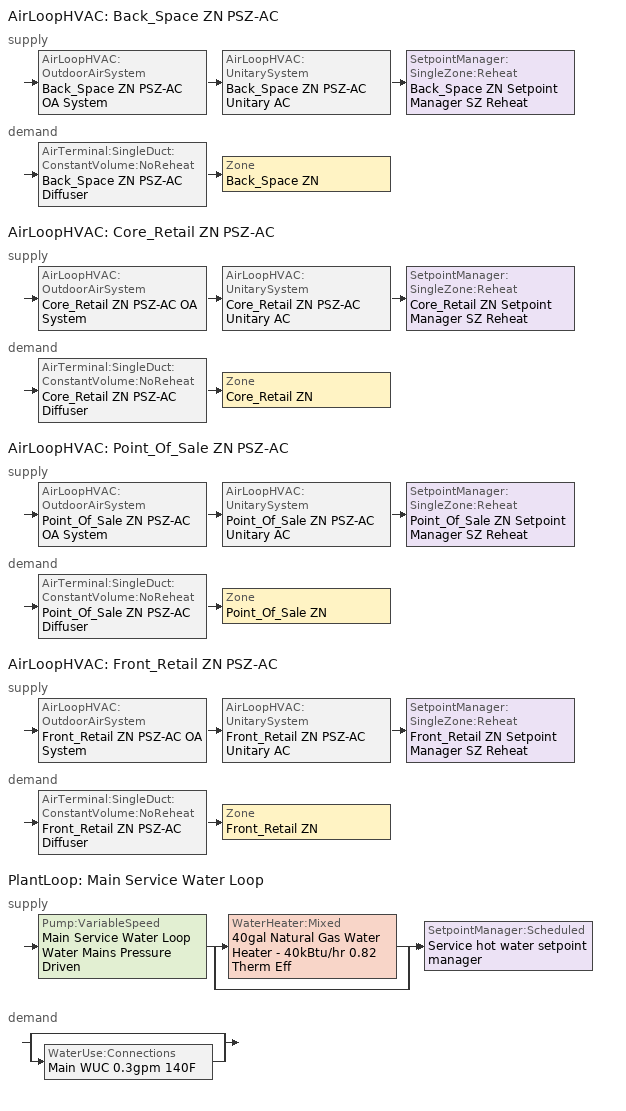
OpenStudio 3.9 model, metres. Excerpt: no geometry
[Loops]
AirLoopHVAC 'Back_Space ZN PSZ-AC'
 supply: AirLoopHVAC:OutdoorAirSystem 'Back_Space ZN PSZ-AC OA System' > AirLoopHVAC:UnitarySystem 'Back_Space ZN PSZ-AC Unitary AC' > SetpointManager:SingleZone:Reheat 'Back_Space ZN Setpoint Manager SZ Reheat'
 demand: AirTerminal:SingleDuct:ConstantVolume:NoReheat 'Back_Space ZN PSZ-AC Diffuser' > Zone 'Back_Space ZN'
AirLoopHVAC 'Core_Retail ZN PSZ-AC'
 supply: AirLoopHVAC:OutdoorAirSystem 'Core_Retail ZN PSZ-AC OA System' > AirLoopHVAC:UnitarySystem 'Core_Retail ZN PSZ-AC Unitary AC' > SetpointManager:SingleZone:Reheat 'Core_Retail ZN Setpoint Manager SZ Reheat'
 demand: AirTerminal:SingleDuct:ConstantVolume:NoReheat 'Core_Retail ZN PSZ-AC Diffuser' > Zone 'Core_Retail ZN'
AirLoopHVAC 'Point_Of_Sale ZN PSZ-AC'
 supply: AirLoopHVAC:OutdoorAirSystem 'Point_Of_Sale ZN PSZ-AC OA System' > AirLoopHVAC:UnitarySystem 'Point_Of_Sale ZN PSZ-AC Unitary AC' > SetpointManager:SingleZone:Reheat 'Point_Of_Sale ZN Setpoint Manager SZ Reheat'
 demand: AirTerminal:SingleDuct:ConstantVolume:NoReheat 'Point_Of_Sale ZN PSZ-AC Diffuser' > Zone 'Point_Of_Sale ZN'
AirLoopHVAC 'Front_Retail ZN PSZ-AC'
 supply: AirLoopHVAC:OutdoorAirSystem 'Front_Retail ZN PSZ-AC OA System' > AirLoopHVAC:UnitarySystem 'Front_Retail ZN PSZ-AC Unitary AC' > SetpointManager:SingleZone:Reheat 'Front_Retail ZN Setpoint Manager SZ Reheat'
 demand: AirTerminal:SingleDuct:ConstantVolume:NoReheat 'Front_Retail ZN PSZ-AC Diffuser' > Zone 'Front_Retail ZN'
PlantLoop 'Main Service Water Loop'
 supply: Pump:VariableSpeed 'Main Service Water Loop Water Mains Pressure Driven' > split
  | WaterHeater:Mixed '40gal Natural Gas Water Heater - 40kBtu/hr 0.82 Therm Eff'
  | bypass
  join > SetpointManager:Scheduled 'Service hot water setpoint manager'
 demand: split
  | bypass
  | WaterUse:Connections 'Main WUC 0.3gpm 140F'
[Sizing:Zone] Zone Cooling Design Supply Air Temperature Input Method=SupplyAirTemperature; Zone Cooling Design Supply Air Temperature {C}=12.7778; Zone Cooling Design Supply Air Temperature Difference {deltaC}=11.11; Zone Heating Design Supply Air Temperature Input Method=SupplyAirTemperature; Zone Heating Design Supply Air Temperature {C}=50; Zone Heating Design Supply Air Temperature Difference {deltaC}=11.11; Zone Cooling Design Supply Air Humidity Ratio {kg-H2O/kg-air}=0.0085; Zone Heating Design Supply Air Humidity Ratio {kg-H2O/kg-air}=0.008; Cooling Design Air Flow Method=DesignDay; Heating Design Air Flow Method=DesignDay; Heating Maximum Air Flow Fraction=1; Account for Dedicated Outdoor Air System=No; Dedicated Outdoor Air System Control Strategy=NeutralSupplyAir; Dedicated Outdoor Air Low Setpoint Temperature for Design {C}=autosize; Dedicated Outdoor Air High Setpoint Temperature for Design {C}=autosize; Zone Load Sizing Method=Sensible Load Only No Latent Load; Zone Latent Cooling Design Supply Air Humidity Ratio Input Method=HumidityRatioDifference; Zone Cooling Design Supply Air Humidity Ratio Difference {kgWater/kgDryAir}=0.005; Zone Latent Heating Design Supply Air Humidity Ratio Input Method=HumidityRatioDifference; Zone Humidification Design Supply Air Humidity Ratio Difference {kgWater/kgDryAir}=0.005; Sizing Option=Coincident
Back_Space ZN; Core_Retail ZN; Front_Retail ZN; Point_Of_Sale ZN
[Zone equipment]
Back_Space ZN: Back_Space ZN PSZ-AC Diffuser
Core_Retail ZN: Core_Retail ZN PSZ-AC Diffuser
Front_Retail ZN: Front_Retail ZN PSZ-AC Diffuser
Point_Of_Sale ZN: Point_Of_Sale ZN PSZ-AC Diffuser
[AirLoopHVAC] Availability Schedule=RetailStandalone HVACOperationSchd; Design Supply Air Flow Rate {m3/s}=autosize; Design Return Air Flow Fraction of Supply Air Flow=1
Back_Space ZN PSZ-AC; Core_Retail ZN PSZ-AC; Point_Of_Sale ZN PSZ-AC; Front_Retail ZN PSZ-AC
[Sizing:System] Type of Load to Size On=Sensible; Design Outdoor Air Flow Rate {m3/s}=Autosize; Central Heating Maximum System Air Flow Ratio=1; Preheat Design Temperature {C}=7.22222; Preheat Design Humidity Ratio {kg-H2O/kg-Air}=0.008; Precool Design Temperature {C}=12.7778; Precool Design Humidity Ratio {kg-H2O/kg-Air}=0.008; Central Cooling Design Supply Air Temperature {C}=12.7778; Central Heating Design Supply Air Temperature {C}=50; Sizing Option=Coincident; 100% Outdoor Air in Cooling=No; 100% Outdoor Air in Heating=No; Central Cooling Design Supply Air Humidity Ratio {kg-H2O/kg-Air}=0.0085; Central Heating Design Supply Air Humidity Ratio {kg-H2O/kg-Air}=0.008; Cooling Design Air Flow Method=DesignDay; Heating Design Air Flow Method=DesignDay; System Outdoor Air Method=ZoneSum; Zone Maximum Outdoor Air Fraction=1; Cooling Supply Air Flow Rate Per Floor Area {m3/s-m2}=0.00996765; Cooling Fraction of Autosized Cooling Supply Air Flow Rate=1; Cooling Supply Air Flow Rate Per Unit Cooling Capacity {m3/s-W}=3.94755e-05; Heating Supply Air Flow Rate Per Floor Area {m3/s-m2}=0.00996765; Heating Fraction of Autosized Heating Supply Air Flow Rate=1; Heating Fraction of Autosized Cooling Supply Air Flow Rate=1; Heating Supply Air Flow Rate Per Unit Heating Capacity {m3/s-W}=3.15882e-05; Cooling Design Capacity Method=CoolingDesignCapacity; Cooling Design Capacity {W}=autosize; Cooling Design Capacity Per Floor Area {W/m2}=234.7; Fraction of Autosized Cooling Design Capacity=1; Heating Design Capacity Method=HeatingDesignCapacity; Heating Design Capacity {W}=autosize; Heating Design Capacity Per Floor Area {W/m2}=157; Fraction of Autosized Heating Design Capacity=1; Central Cooling Capacity Control Method=OnOff; Occupant Diversity=autosize
Back_Space ZN PSZ-AC; Core_Retail ZN PSZ-AC; Point_Of_Sale ZN PSZ-AC; Front_Retail ZN PSZ-AC
[SetpointManager:SingleZone:Reheat] Minimum Supply Air Temperature {C}=12.7778; Maximum Supply Air Temperature {C}=50
Name | Control Zone | Setpoint Node or NodeList
Back_Space ZN Setpoint Manager SZ Reheat | Back_Space ZN | Back_Space ZN PSZ-AC Supply Outlet Node
Core_Retail ZN Setpoint Manager SZ Reheat | Core_Retail ZN | Core_Retail ZN PSZ-AC Supply Outlet Node
Point_Of_Sale ZN Setpoint Manager SZ Reheat | Point_Of_Sale ZN | Point_Of_Sale ZN PSZ-AC Supply Outlet Node
Front_Retail ZN Setpoint Manager SZ Reheat | Front_Retail ZN | Front_Retail ZN PSZ-AC Supply Outlet Node
[Coil:Heating:Gas] Availability Schedule=Always On Discrete; Gas Burner Efficiency=0.8; Nominal Capacity {W}=AutoSize; On Cycle Parasitic Electric Load {W}=0; Off Cycle Parasitic Gas Load {W}=0
Back_Space ZN PSZ-AC Gas Htg Coil 261kBtu/hr 0.8 Thermal Eff; Core_Retail ZN PSZ-AC Gas Htg Coil 1175kBtu/hr 0.8 Thermal Eff; Point_Of_Sale ZN PSZ-AC Gas Htg Coil 172kBtu/hr 0.8 Thermal Eff; Front_Retail ZN PSZ-AC Gas Htg Coil 145kBtu/hr 0.8 Thermal Eff
[Coil:Heating:Electric] Availability Schedule=Always Off Discrete; Efficiency=1; Nominal Capacity {W}=0
Back_Space ZN PSZ-AC No Heat; Core_Retail ZN PSZ-AC No Heat; Point_Of_Sale ZN PSZ-AC No Heat; Front_Retail ZN PSZ-AC No Heat
[Coil:Cooling:DX:TwoSpeed] Availability Schedule=Always On Discrete; Rated High Speed Total Cooling Capacity {W}=Autosize; Rated High Speed Sensible Heat Ratio=Autosize; Rated High Speed Air Flow Rate {m3/s}=Autosize; Rated High Speed Evaporator Fan Power Per Volume Flow Rate 2017 {W/(m3/s)}=773.3; Rated High Speed Evaporator Fan Power Per Volume Flow Rate 2023 {W/(m3/s)}=934.4; Unit Internal Static Air Pressure {Pa}=773.3; Total Cooling Capacity Function of Temperature Curve=CoilClgDXQRatio_fTwbToadbSI; Total Cooling Capacity Function of Flow Fraction Curve=CoilClgDXSnglQRatio_fCFMRatio; Energy Input Ratio Function of Temperature Curve=CoilClgDXEIRRatio_fTwbToadbSI; Energy Input Ratio Function of Flow Fraction Curve=CoilClgDXSnglEIRRatio_fCFMRatio; Part Load Fraction Correlation Curve=CoilClgDXEIRRatio_fQFrac; Rated Low Speed Total Cooling Capacity {W}=Autosize; Rated Low Speed Sensible Heat Ratio=0.69; Rated Low Speed Air Flow Rate {m3/s}=Autosize; Rated Low Speed Evaporator Fan Power Per Volume Flow Rate 2017 {W/(m3/s)}=773.3; Rated Low Speed Evaporator Fan Power Per Volume Flow Rate 2023 {W/(m3/s)}=934.4; Low Speed Total Cooling Capacity Function of Temperature Curve=CoilClgDXQRatio_fTwbToadbSI; Low Speed Energy Input Ratio Function of Temperature Curve=CoilClgDXEIRRatio_fTwbToadbSI; Condenser Type=AirCooled; Minimum Outdoor Dry-Bulb Temperature for Compressor Operation {C}=-25; High Speed Evaporative Condenser Effectiveness=0.9; High Speed Evaporative Condenser Air Flow Rate {m3/s}=Autosize; High Speed Evaporative Condenser Pump Rated Power Consumption {W}=Autosize; Low Speed Evaporative Condenser Effectiveness=0.9; Low Speed Evaporative Condenser Air Flow Rate {m3/s}=Autosize; Low Speed Evaporative Condenser Pump Rated Power Consumption {W}=Autosize; Basin Heater Capacity {W/K}=10; Basin Heater Setpoint Temperature {C}=2
Name | Rated High Speed COP {W/W} | Rated Low Speed COP {W/W}
Back_Space ZN PSZ-AC 2spd DX AC Clg Coil 132kBtu/hr 11EER; Point_Of_Sale ZN PSZ-AC 2spd DX AC Clg Coil 87kBtu/hr 11EER; Front_Retail ZN PSZ-AC 2spd DX AC Clg Coil 75kBtu/hr 11EER | 3.79975 | 3.79975
Core_Retail ZN PSZ-AC 2spd DX AC Clg Coil 637kBtu/hr 9.8EER | 3.40011 | 3.40011
[Fan:OnOff] Availability Schedule=Always On Discrete; Maximum Flow Rate {m3/s}=autosize; Motor In Airstream Fraction=1
Name | Fan Total Efficiency | Pressure Rise {Pa} | Motor Efficiency | Fan Power Ratio Function of Speed Ratio Curve | Fan Efficiency Ratio Function of Speed Ratio Curve
Back_Space ZN PSZ-AC Fan | 0.58175 | 622.722 | 0.895 | Fan On Off Power Curve | Fan On Off Efficiency Curve
Core_Retail ZN PSZ-AC Fan | 0.6045 | 1018.77 | 0.93 | Fan On Off Power Curve 1 | Fan On Off Efficiency Curve 1
Point_Of_Sale ZN PSZ-AC Fan | 0.56225 | 622.722 | 0.865 | Fan On Off Power Curve 2 | Fan On Off Efficiency Curve 2
Front_Retail ZN PSZ-AC Fan | 0.56225 | 622.722 | 0.865 | Fan On Off Power Curve 3 | Fan On Off Efficiency Curve 3
[AirLoopHVAC:UnitarySystem] Control Type=Load; Dehumidification Control Type=None; Availability Schedule=RetailStandalone HVACOperationSchd; Fan Placement=DrawThrough; Supply Air Fan Operating Mode Schedule=RetailStandalone HVACOperationSchd; DX Heating Coil Sizing Ratio=1; Use DOAS DX Cooling Coil=No; DOAS DX Cooling Coil Leaving Minimum Air Temperature {C}=2; Latent Load Control=SensibleOnlyLoadControl; Supply Air Flow Rate Method During Cooling Operation=SupplyAirFlowRate; Supply Air Flow Rate During Cooling Operation {m3/s}=Autosize; Supply Air Flow Rate Method During Heating Operation=SupplyAirFlowRate; Supply Air Flow Rate During Heating Operation {m3/s}=Autosize; Supply Air Flow Rate Method When No Cooling or Heating is Required=None; No Load Supply Air Flow Rate Control Set To Low Speed=Yes; Maximum Supply Air Temperature {C}=80; Maximum Outdoor Dry-Bulb Temperature for Supplemental Heater Operation {C}=21; Ancilliary On-Cycle Electric Power {W}=0; Ancilliary Off-Cycle Electric Power {W}=0
Name | Controlling Zone or Thermostat Location | Supply Fan | Heating Coil | Cooling Coil | Supplemental Heating Coil
Back_Space ZN PSZ-AC Unitary AC | Back_Space ZN | Back_Space ZN PSZ-AC Fan | Back_Space ZN PSZ-AC Gas Htg Coil 261kBtu/hr 0.8 Thermal Eff | Back_Space ZN PSZ-AC 2spd DX AC Clg Coil 132kBtu/hr 11EER | Back_Space ZN PSZ-AC No Heat
Core_Retail ZN PSZ-AC Unitary AC | Core_Retail ZN | Core_Retail ZN PSZ-AC Fan | Core_Retail ZN PSZ-AC Gas Htg Coil 1175kBtu/hr 0.8 Thermal Eff | Core_Retail ZN PSZ-AC 2spd DX AC Clg Coil 637kBtu/hr 9.8EER | Core_Retail ZN PSZ-AC No Heat
Point_Of_Sale ZN PSZ-AC Unitary AC | Point_Of_Sale ZN | Point_Of_Sale ZN PSZ-AC Fan | Point_Of_Sale ZN PSZ-AC Gas Htg Coil 172kBtu/hr 0.8 Thermal Eff | Point_Of_Sale ZN PSZ-AC 2spd DX AC Clg Coil 87kBtu/hr 11EER | Point_Of_Sale ZN PSZ-AC No Heat
Front_Retail ZN PSZ-AC Unitary AC | Front_Retail ZN | Front_Retail ZN PSZ-AC Fan | Front_Retail ZN PSZ-AC Gas Htg Coil 145kBtu/hr 0.8 Thermal Eff | Front_Retail ZN PSZ-AC 2spd DX AC Clg Coil 75kBtu/hr 11EER | Front_Retail ZN PSZ-AC No Heat
[Controller:OutdoorAir] Minimum Outdoor Air Flow Rate {m3/s}=autosize; Maximum Outdoor Air Flow Rate {m3/s}=Autosize; Economizer Control Type=DifferentialEnthalpy; Economizer Control Action Type=ModulateFlow; Lockout Type=LockoutWithHeating; Minimum Limit Type=FixedMinimum; Minimum Outdoor Air Schedule=RetailStandalone MinOA_MotorizedDamper_Sched; High Humidity Control=No; High Humidity Outdoor Air Flow Ratio=1; Control High Indoor Humidity Based on Outdoor Humidity Ratio=Yes; Economizer Operation Staging=InterlockedWithMechanicalCooling
Name | Maximum Fraction of Outdoor Air Schedule | Controller Mechanical Ventilation | Heat Recovery Bypass Control Type
Back_Space ZN PSZ-AC OA System Controller | ems_Back_Space_ZN_PSZ_AC_maxOASch | Controller Mechanical Ventilation 1 | BypassWhenWithinEconomizerLimits
Core_Retail ZN PSZ-AC OA System Controller | ems_Core_Retail_ZN_PSZ_AC_maxOASch | Controller Mechanical Ventilation 2 | BypassWhenOAFlowGreaterThanMinimum
Point_Of_Sale ZN PSZ-AC OA System Controller | ems_Point_Of_Sale_ZN_PSZ_AC_maxOASch | Controller Mechanical Ventilation 3 | BypassWhenWithinEconomizerLimits
Front_Retail ZN PSZ-AC OA System Controller | ems_Front_Retail_ZN_PSZ_AC_maxOASch | Controller Mechanical Ventilation 4 | BypassWhenWithinEconomizerLimits
[Controller:MechanicalVentilation] Availability Schedule=Always On Discrete
Controller Mechanical Ventilation 1; Controller Mechanical Ventilation 2; Controller Mechanical Ventilation 3; Controller Mechanical Ventilation 4
[AirLoopHVAC:OutdoorAirSystem]
Name | Controller
Back_Space ZN PSZ-AC OA System | Back_Space ZN PSZ-AC OA System Controller
Core_Retail ZN PSZ-AC OA System | Core_Retail ZN PSZ-AC OA System Controller
Point_Of_Sale ZN PSZ-AC OA System | Point_Of_Sale ZN PSZ-AC OA System Controller
Front_Retail ZN PSZ-AC OA System | Front_Retail ZN PSZ-AC OA System Controller
[AirTerminal:SingleDuct:ConstantVolume:NoReheat] Availability Schedule=Always On Discrete; Maximum Air Flow Rate {m3/s}=AutoSize
Back_Space ZN PSZ-AC Diffuser; Core_Retail ZN PSZ-AC Diffuser; Point_Of_Sale ZN PSZ-AC Diffuser; Front_Retail ZN PSZ-AC Diffuser
[PlantLoop]
Main Service Water Loop: Glycol Concentration=0; Maximum Loop Temperature {C}=60; Minimum Loop Temperature {C}=0; Plant Loop Volume {m3}=Autocalculate; Load Distribution Scheme=Optimal
[Sizing:Plant]
Main Service Water Loop: Loop Type=Heating; Design Loop Exit Temperature {C}=60; Loop Design Temperature Difference {deltaC}=5; Sizing Option=NonCoincident; Zone Timesteps in Averaging Window=1; Coincident Sizing Factor Mode=None
[SetpointManager:Scheduled]
Service hot water setpoint manager: Control Variable=Temperature; Schedule=Service Water Loop Temp - 140F; Setpoint Node or NodeList=Main Service Water Loop Supply Outlet Node
[Pump:VariableSpeed]
Main Service Water Loop Water Mains Pressure Driven: Rated Pump Head {Pa}=0.001; Motor Efficiency=1; Coefficient 1 of the Part Load Performance Curve=0; Coefficient 2 of the Part Load Performance Curve=3.2485; Coefficient 3 of the Part Load Performance Curve=-4.7443; Coefficient 4 of the Part Load Performance Curve=2.5294; Pump Control Type=Intermittent; Skin Loss Radiative Fraction=0.5; Design Power Sizing Method=PowerPerFlowPerPressure; Design Electric Power per Unit Flow Rate {W/(m3/s)}=348701.1; Design Shaft Power per Unit Flow Rate per Unit Head {W-s/m3-Pa}=1.28205; Design Minimum Flow Rate Fraction=0
[WaterHeater:Mixed]
40gal Natural Gas Water Heater - 40kBtu/hr 0.82 Therm Eff: Tank Volume {m3}=0.151416; Setpoint Temperature Schedule=Service Water Loop Temp - 140F; Deadband Temperature Difference {deltaC}=2; Maximum Temperature Limit {C}=60; Heater Control Type=Cycle; Heater Maximum Capacity {W}=11722.8; Heater Fuel Type=NaturalGas; Heater Thermal Efficiency=0.82; Off Cycle Parasitic Fuel Consumption Rate {W}=1860; Off Cycle Parasitic Fuel Type=NaturalGas; Off Cycle Parasitic Heat Fraction to Tank=0; On Cycle Parasitic Fuel Consumption Rate {W}=1860; On Cycle Parasitic Fuel Type=NaturalGas; On Cycle Parasitic Heat Fraction to Tank=0; Ambient Temperature Indicator=ThermalZone; Ambient Temperature Thermal Zone=Back_Space ZN; Off Cycle Loss Coefficient to Ambient Temperature {W/K}=2.82648; On Cycle Loss Coefficient to Ambient Temperature {W/K}=2.82648; Use Side Effectiveness=1; Source Side Effectiveness=1; Use Side Design Flow Rate {m3/s}=autosize; Source Side Design Flow Rate {m3/s}=autosize; Indirect Water Heating Recovery Time {hr}=1.5; Source Side Flow Control Mode=IndirectHeatPrimarySetpoint
[WaterHeater:Sizing]
40gal Natural Gas Water Heater - 40kBtu/hr 0.82 Therm Eff: Design Mode=PeakDraw; Time Storage Can Meet Peak Draw {hr}=0.538503; Time for Tank Recovery {hr}=0.5; Nominal Tank Volume for Autosizing Plant Connections {m3}=1
[WaterUse:Equipment:Definition]
Main 0.3gpm 140F: Peak Flow Rate {m3/s}=1.89271e-05; Target Temperature Schedule=Mixed Water At Faucet Temp - 140F; Sensible Fraction Schedule=Fraction Sensible - 0.2; Latent Fraction Schedule=Fraction Latent - 0.05
[WaterUse:Equipment]
Main Service Water Use 0.3gpm 140F: Water Use Equipment Definition=Main 0.3gpm 140F; Flow Rate Fraction Schedule=RetailStandalone BLDG_SWH_SCH
[WaterUse:Connections]
Main WUC 0.3gpm 140F: Drain Water Heat Exchanger Type=None; Drain Water Heat Exchanger Destination=Plant; Water Use Equipment Name 1=Main Service Water Use 0.3gpm 140F
[Schedule:Constant]
Name | Value
Always On Discrete | 1
Always Off Discrete | 0
[Schedule:Ruleset]
Name | Default Day Schedule | Summer Design Day Schedule | Winter Design Day Schedule
RetailStandalone HVACOperationSchd | RetailStandalone HVACOperationSchd Default | RetailStandalone HVACOperationSchd Summer Design Day | RetailStandalone HVACOperationSchd Winter Design Day
RetailStandalone MinOA_MotorizedDamper_Sched | RetailStandalone MinOA_MotorizedDamper_Sched Default | RetailStandalone MinOA_MotorizedDamper_Sched Summer Design Day | RetailStandalone MinOA_MotorizedDamper_Sched Winter Design Day
Service Water Loop Temp - 140F | Service Water Loop Temp - 140F Default
RetailStandalone BLDG_SWH_SCH | RetailStandalone BLDG_SWH_SCH Default | RetailStandalone BLDG_SWH_SCH Summer Design Day | RetailStandalone BLDG_SWH_SCH Winter Design Day
Fraction Sensible - 0.2 | Fraction Sensible - 0.2 Default
Fraction Latent - 0.05 | Fraction Latent - 0.05 Default
Mixed Water At Faucet Temp - 140F | Mixed Water At Faucet Temp - 140F Default
ems_Back_Space_ZN_PSZ_AC_maxOASch | ems_Back_Space_ZN_PSZ_AC_maxOASch_Default
ems_Core_Retail_ZN_PSZ_AC_maxOASch | ems_Core_Retail_ZN_PSZ_AC_maxOASch_Default
ems_Front_Retail_ZN_PSZ_AC_maxOASch | ems_Front_Retail_ZN_PSZ_AC_maxOASch_Default
ems_Point_Of_Sale_ZN_PSZ_AC_maxOASch | ems_Point_Of_Sale_ZN_PSZ_AC_maxOASch_Default
[Schedule:Day]
RetailStandalone HVACOperationSchd Default: No, 8, 0, 0, 19, 0, 1, 24, 0, 0
RetailStandalone HVACOperationSchd Summer Design Day; RetailStandalone HVACOperationSchd SmrDsn|Wkdy Day: No, 6, 0, 0, 21, 0, 1, 24, 0, 0
RetailStandalone HVACOperationSchd Winter Design Day; RetailStandalone HVACOperationSchd WntrDsn|Sat Day: No, 6, 0, 0, 22, 0, 1, 24, 0, 0
RetailStandalone MinOA_MotorizedDamper_Sched Default: No, 9, 0, 0, 19, 0, 1, 24, 0, 0
RetailStandalone MinOA_MotorizedDamper_Sched Sat Day: No, 7, 0, 0, 22, 0, 1, 24, 0, 0
RetailStandalone MinOA_MotorizedDamper_Sched Summer Design Day; RetailStandalone MinOA_MotorizedDamper_Sched SmrDsn|Wkdy Day: No, 7, 0, 0, 21, 0, 1, 24, 0, 0
RetailStandalone MinOA_MotorizedDamper_Sched Winter Design Day: No, 24, 0, 1
Service Water Loop Temp - 140F Default; Mixed Water At Faucet Temp - 140F Default: 24, 0, 60
RetailStandalone BLDG_SWH_SCH Default: No, 9, 0, 0, 10, 0, 0.14, 11, 0, 0.29, 12, 0, 0.31, 14, 0, 0.36, 15, 0, 0.34, 16, 0, 0.35, 17, 0, 0.37, 18, 0, 0.34, 19, 0, 0.25, 24, 0, 0
RetailStandalone BLDG_SWH_SCH Summer Design Day; RetailStandalone BLDG_SWH_SCH SmrDsn|Wkdy Day: No, 7, 0, 0, 8, 0, 0.15, 9, 0, 0.23, 10, 0, 0.32, 11, 0, 0.41, 12, 0, 0.57, 13, 0, 0.62, 14, 0, 0.61, 15, 0, 0.5, 16, 0, 0.45, 17, 0, 0.46, 18, 0, 0.47, 19, 0, 0.42, 20, 0, 0.34, 21, 0, 0.33, 24, 0, 0
RetailStandalone BLDG_SWH_SCH Winter Design Day; RetailStandalone BLDG_SWH_SCH WntrDsn|Sat Day: No, 7, 0, 0, 8, 0, 0.2, 9, 0, 0.24, 10, 0, 0.27, 11, 0, 0.42, 12, 0, 0.54, 13, 0, 0.59, 14, 0, 0.6, 15, 0, 0.49, 16, 0, 0.48, 17, 0, 0.47, 18, 0, 0.46, 19, 0, 0.44, 20, 0, 0.36, 21, 0, 0.29, 22, 0, 0.22, 24, 0, 0
Fraction Sensible - 0.2 Default: 24, 0, 0.2
Fraction Latent - 0.05 Default: 24, 0, 0.05
ems_Back_Space_ZN_PSZ_AC_maxOASch_Default; ems_Core_Retail_ZN_PSZ_AC_maxOASch_Default; ems_Front_Retail_ZN_PSZ_AC_maxOASch_Default; ems_Point_Of_Sale_ZN_PSZ_AC_maxOASch_Default: 24, 0, 0.7
[Schedule:Rule] Date Specification Type=DateRange; Start Month=1; Start Day=1; End Month=12; End Day=31
Name | Schedule Ruleset | Rule Order | Day Schedule | Apply Monday | Apply Tuesday | Apply Wednesday | Apply Thursday | Apply Friday | Apply Saturday
Schedule Rule 23 | RetailStandalone HVACOperationSchd | 1 | RetailStandalone HVACOperationSchd SmrDsn|Wkdy Day | Yes | Yes | Yes | Yes | Yes
Schedule Rule 24 | RetailStandalone HVACOperationSchd | 0 | RetailStandalone HVACOperationSchd WntrDsn|Sat Day |  |  |  |  |  | Yes
Schedule Rule 25 | RetailStandalone MinOA_MotorizedDamper_Sched | 1 | RetailStandalone MinOA_MotorizedDamper_Sched Sat Day |  |  |  |  |  | Yes
Schedule Rule 26 | RetailStandalone MinOA_MotorizedDamper_Sched | 0 | RetailStandalone MinOA_MotorizedDamper_Sched SmrDsn|Wkdy Day | Yes | Yes | Yes | Yes | Yes
Schedule Rule 27 | RetailStandalone BLDG_SWH_SCH | 1 | RetailStandalone BLDG_SWH_SCH SmrDsn|Wkdy Day | Yes | Yes | Yes | Yes | Yes
Schedule Rule 28 | RetailStandalone BLDG_SWH_SCH | 0 | RetailStandalone BLDG_SWH_SCH WntrDsn|Sat Day |  |  |  |  |  | Yes
[Curve:Exponent] Coefficient1 Constant=1; Coefficient2 Constant=0; Coefficient3 Constant=0; Minimum Value of x=0; Maximum Value of x=1
Fan On Off Power Curve; Fan On Off Power Curve 1; Fan On Off Power Curve 2; Fan On Off Power Curve 3
[Curve:Cubic] Maximum Value of x=1
Name | Coefficient1 Constant | Coefficient2 x | Coefficient3 x**2 | Coefficient4 x**3 | Minimum Value of x
Fan On Off Efficiency Curve; Fan On Off Efficiency Curve 1; Fan On Off Efficiency Curve 2; Fan On Off Efficiency Curve 3 | 1 | 0 | 0 | 0 | 0
CoilClgDXEIRRatio_fQFrac | 0 | 5.1091 | -8.5515 | 4.4744 | 0.7
[Curve:Biquadratic] Minimum Value of x=13.89; Maximum Value of x=25; Minimum Value of y=23.89; Maximum Value of y=46.11; Minimum Curve Output=0.77
Name | Coefficient1 Constant | Coefficient2 x | Coefficient3 x**2 | Coefficient4 y | Coefficient5 y**2 | Coefficient6 x*y | Maximum Curve Output
CoilClgDXQRatio_fTwbToadbSI | 0.86779 | 0.014245 | 0.000554 | -0.007569 | 3.2e-05 | -0.000191 | 1.29
CoilClgDXEIRRatio_fTwbToadbSI | 0.116709 | 0.028458 | -0.000411 | 0.021422 | 0.000162 | -0.00068 | 1.33
[Curve:Quadratic]
Name | Coefficient1 Constant | Coefficient2 x | Coefficient3 x**2 | Minimum Value of x | Maximum Value of x
CoilClgDXSnglQRatio_fCFMRatio | 0.8 | 0.2 | 0 | 0.5 | 1.5
CoilClgDXSnglEIRRatio_fCFMRatio | 1.156 | -0.1816 | 0.0256 | 0 | 1
